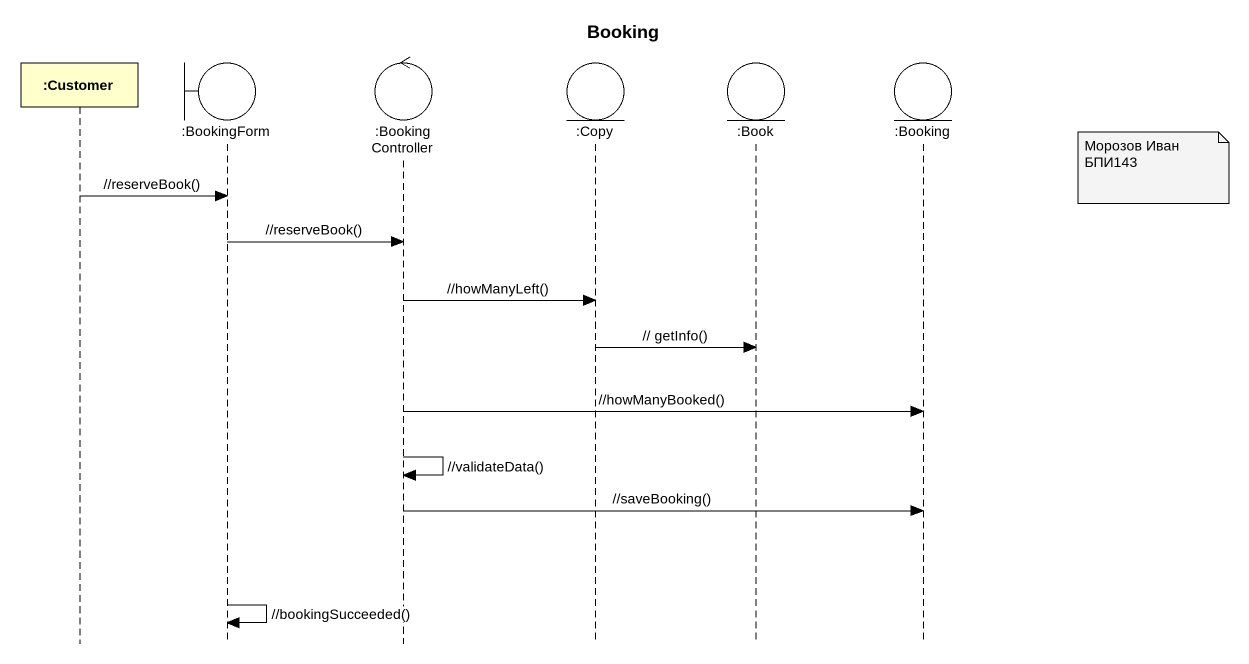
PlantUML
@startuml
title Booking
hide footbox
participant ":Customer" as Customer
boundary ":BookingForm" as BookingForm
control ":BookingController" as BookingController
entity ":Copy" as Copy
entity ":Book" as Book
entity ":Booking" as Booking

note right of Booking
  Морозов Иван
  БПИ143
end note
Customer -> BookingForm : //reserveBook()
BookingForm -> BookingController : //reserveBook()
BookingController -> Copy : //howManyLeft()
Copy -> Book : // getInfo()
BookingController -> Booking : //howManyBooked()
BookingController -> BookingController : //validateData()
BookingController -> Booking : //saveBooking()
BookingForm -> BookingForm : //bookingSucceeded()
@enduml
